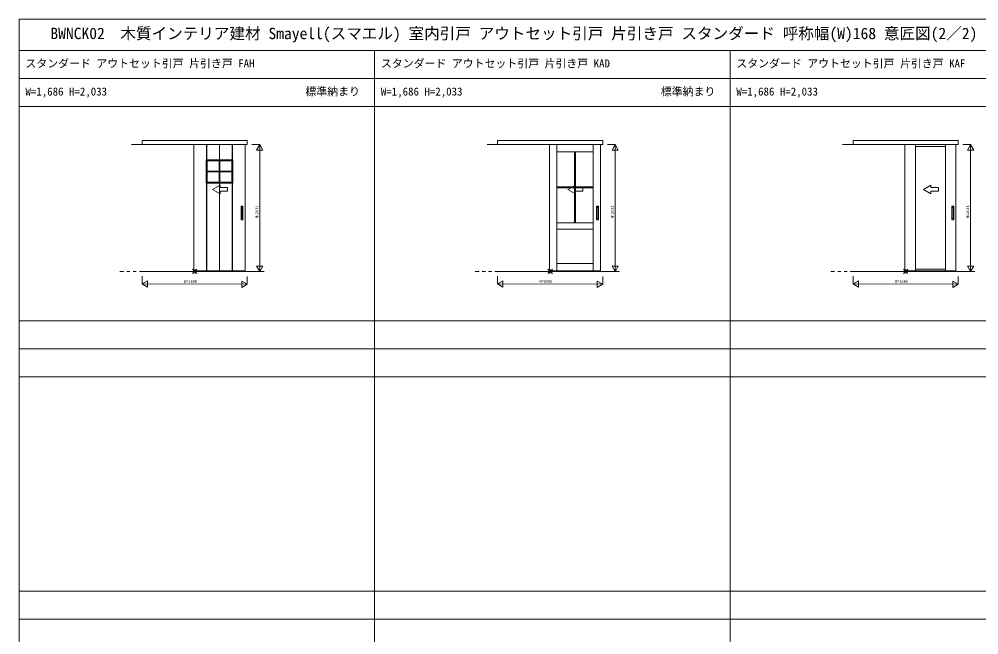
# Model space of a CAD drawing. Units: millimetres, scale not verified. Extents: x -14341 to 14341, y -10000 to 10000.
# Drawn here: x -14341 to 1048, y 130 to 10000 of the extents above; entities that cross this region are included whole.
import ezdxf
from ezdxf.enums import TextEntityAlignment as Align

# ---------------------------------------------------------------- set-up
doc = ezdxf.new("R2010")
doc.units = ezdxf.units.MM
doc.header["$LTSCALE"] = 50
doc.linetypes.add('USER2', pattern=[15, 10, -1, 1, -1, 1, -1])
doc.linetypes.add('USER3', pattern=[4, 3, -1])
doc.layers.add('0-0_0', color=7, linetype='Continuous')
for name, color, linetype, lineweight in [('0-1_YKK_F1', 7, 'Continuous', 18), ('0-2_YKK_A1', 4, 'Continuous', 18), ('0-3_YKK_N1', 2, 'Continuous', 18), ('0-8_YKK_IN', 1, 'Continuous', 18)]:
    doc.layers.add(name, color=color, linetype=linetype, lineweight=lineweight)
doc.styles.add('ＭＳ ゴシック', font='')
doc.styles.get('ＭＳ ゴシック').set_extended_font_data('MS Gothic')

msp = doc.modelspace()

# ---------------------------------------------------------------- linework, layer by layer
at = {"layer": '0-1_YKK_F1'}
for p, q in [((-14340.51, 10000), (14340.51, 10000)), ((-14340.51, -10000), (-14340.51, 10000)), ((-14340.51, 9500), (14159.49, 9500)), ((-8640.51, -10000), (-8640.51, 9500)), ((-2940.51, -10000), (-2940.51, 9500)), ((-14340.51, 9050), (14159.49, 9050)), ((-14340.51, 8600), (14159.49, 8600)), ((-14340.51, 5165), (14159.49, 5165)), ((-14340.51, 4715), (14159.49, 4715)), ((-14340.51, 4265), (14159.49, 4265)), ((-14340.51, 830), (14159.49, 830)), ((-14340.51, 380), (14159.49, 380))]:
    msp.add_line(p, q, dxfattribs=at)
at = {"layer": '0-2_YKK_A1'}
for p, q in [((-12368.86, 7988.5), (-12368.86, 8053.5)), ((-12368.86, 7988.5), (-12368.86, 8053.5)), ((-6668.86, 7988.5), (-6668.86, 8053.5)), ((-6668.86, 7988.5), (-6668.86, 8053.5)), ((-968.86, 7988.5), (-968.86, 8053.5)), ((-968.86, 7988.5), (-968.86, 8053.5)), ((-12379.45, 7988.5), (-12537.7, 7988.5)), ((-12379.45, 7988.5), (-12537.7, 7988.5)), ((-12368.86, 7988.5), (-10682.86, 7988.5)), ((-12368.86, 7988.5), (-10682.86, 7988.5)), ((-11537.86, 7993.5), (-11537.86, 5974.5)), ((-11537.86, 7993.5), (-11522.86, 7993.5)), ((-11537.86, 5964.5), (-11537.86, 7993.5)), ((-11334.86, 7993.5), (-11334.86, 7743.5)), ((-11330.86, 7993.5), (-11330.86, 7743.5)), ((-11129.86, 7993.5), (-11129.86, 7743.5)), ((-11125.86, 7993.5), (-11125.86, 7743.5)), ((-10924.86, 7993.5), (-10924.86, 7743.5)), ((-10920.86, 7993.5), (-10920.86, 7743.5)), ((-10717.86, 7993.5), (-10717.86, 5968.5)), ((-10717.86, 5964.5), (-10717.86, 7993.5)), ((-6679.45, 7988.5), (-6837.7, 7988.5)), ((-6679.45, 7988.5), (-6837.7, 7988.5)), ((-6668.86, 7988.5), (-4982.86, 7988.5)), ((-6668.86, 7988.5), (-4982.86, 7988.5)), ((-5837.86, 7993.5), (-5837.86, 5974.5)), ((-5837.86, 7993.5), (-5822.86, 7993.5)), ((-5837.86, 5964.5), (-5837.86, 7993.5)), ((-5717.86, 5964.5), (-5717.86, 7993.5)), ((-5717.86, 7993.5), (-5717.86, 7873.5)), ((-5137.86, 7993.5), (-5137.86, 5964.5)), ((-5017.86, 7993.5), (-5017.86, 5968.5)), ((-5017.86, 5964.5), (-5017.86, 7993.5)), ((-979.45, 7988.5), (-1137.7, 7988.5)), ((-979.45, 7988.5), (-1137.7, 7988.5)), ((-968.86, 7988.5), (717.14, 7988.5)), ((-968.86, 7988.5), (717.14, 7988.5)), ((-137.86, 7993.5), (-137.86, 5974.5)), ((-137.86, 7993.5), (-122.86, 7993.5)), ((-137.86, 5964.5), (-137.86, 7993.5)), ((32.14, 5964.5), (32.14, 7993.5)), ((32.14, 7993.5), (32.14, 7957.5)), ((512.14, 7993.5), (512.14, 5964.5)), ((682.14, 7993.5), (682.14, 5968.5)), ((682.14, 5964.5), (682.14, 7993.5)), ((-11323.86, 7727.5), (-11339.86, 7743.5)), ((-11135.36, 7727.5), (-11135.36, 7388.5)), ((-11120.36, 7727.5), (-11120.36, 7388.5)), ((-10931.86, 7727.5), (-10915.86, 7743.5)), ((-11323.86, 7565.5), (-11135.36, 7565.5)), ((-11323.86, 7550.5), (-11135.36, 7550.5)), ((-11120.36, 7565.5), (-10931.86, 7565.5)), ((-11120.36, 7550.5), (-10931.86, 7550.5)), ((-11323.86, 7388.5), (-11339.86, 7372.5)), ((-10931.86, 7388.5), (-10915.86, 7372.5)), ((-11334.86, 7372.5), (-11334.86, 5964.5)), ((-11330.86, 7372.5), (-11330.86, 5964.5)), ((-11239.86, 7270.86), (-11119.86, 7340.15)), ((-11239.86, 7270.86), (-11119.86, 7340.15)), ((-11239.86, 7270.86), (-11119.86, 7201.58)), ((-11239.86, 7270.86), (-11119.86, 7201.58)), ((-11129.86, 7372.5), (-11129.86, 5964.5)), ((-11125.86, 7372.5), (-11125.86, 5964.5)), ((-11119.86, 7300.86), (-11119.86, 7340.15)), ((-11119.86, 7300.86), (-11119.86, 7340.15)), ((-11119.86, 7300.86), (-10999.86, 7300.86)), ((-11119.86, 7300.86), (-10999.86, 7300.86)), ((-11119.86, 7201.58), (-11119.86, 7240.86)), ((-10999.86, 7240.86), (-11119.86, 7240.86)), ((-11119.86, 7201.58), (-11119.86, 7240.86)), ((-10999.86, 7240.86), (-11119.86, 7240.86)), ((-10999.86, 7300.86), (-10999.86, 7240.86)), ((-10999.86, 7300.86), (-10999.86, 7240.86)), ((-10924.86, 7372.5), (-10924.86, 5964.5)), ((-10920.86, 7372.5), (-10920.86, 5964.5)), ((-5539.86, 7270.86), (-5419.86, 7340.15)), ((-5539.86, 7270.86), (-5419.86, 7340.15)), ((-5539.86, 7270.86), (-5419.86, 7201.58)), ((-5539.86, 7270.86), (-5419.86, 7201.58)), ((-5419.86, 7300.86), (-5419.86, 7340.15)), ((-5419.86, 7300.86), (-5419.86, 7340.15)), ((-5419.86, 7300.86), (-5299.86, 7300.86)), ((-5419.86, 7300.86), (-5299.86, 7300.86)), ((-5419.86, 7201.58), (-5419.86, 7240.86)), ((-5299.86, 7240.86), (-5419.86, 7240.86)), ((-5419.86, 7201.58), (-5419.86, 7240.86)), ((-5299.86, 7240.86), (-5419.86, 7240.86)), ((-5299.86, 7300.86), (-5299.86, 7240.86)), ((-5299.86, 7300.86), (-5299.86, 7240.86)), ((160.14, 7270.86), (280.14, 7340.15)), ((160.14, 7270.86), (280.14, 7340.15)), ((160.14, 7270.86), (280.14, 7201.58)), ((160.14, 7270.86), (280.14, 7201.58)), ((280.14, 7300.86), (280.14, 7340.15)), ((280.14, 7300.86), (280.14, 7340.15)), ((280.14, 7300.86), (400.14, 7300.86)), ((280.14, 7300.86), (400.14, 7300.86)), ((280.14, 7201.58), (280.14, 7240.86)), ((400.14, 7240.86), (280.14, 7240.86)), ((280.14, 7201.58), (280.14, 7240.86)), ((400.14, 7240.86), (280.14, 7240.86)), ((400.14, 7300.86), (400.14, 7240.86)), ((400.14, 7300.86), (400.14, 7240.86)), ((-10782.86, 7003.5), (-10782.86, 6785.5)), ((-10753.86, 7004.5), (-10781.86, 7004.5)), ((-10777.86, 6983.5), (-10777.86, 6805.5)), ((-10758.86, 6984.5), (-10776.86, 6984.5)), ((-10757.86, 6983.5), (-10757.86, 6805.5)), ((-10752.86, 7003.5), (-10752.86, 6785.5)), ((-5082.86, 7003.5), (-5082.86, 6785.5)), ((-5053.86, 7004.5), (-5081.86, 7004.5)), ((-5077.86, 6983.5), (-5077.86, 6805.5)), ((-5058.86, 6984.5), (-5076.86, 6984.5)), ((-5057.86, 6983.5), (-5057.86, 6805.5)), ((-5052.86, 7003.5), (-5052.86, 6785.5)), ((617.14, 7003.5), (617.14, 6785.5)), ((646.14, 7004.5), (618.14, 7004.5)), ((622.14, 6983.5), (622.14, 6805.5)), ((641.14, 6984.5), (623.14, 6984.5)), ((642.14, 6983.5), (642.14, 6805.5)), ((647.14, 7003.5), (647.14, 6785.5)), ((-10753.86, 6784.5), (-10781.86, 6784.5)), ((-10758.86, 6804.5), (-10776.86, 6804.5)), ((-5053.86, 6784.5), (-5081.86, 6784.5)), ((-5058.86, 6804.5), (-5076.86, 6804.5)), ((646.14, 6784.5), (618.14, 6784.5)), ((641.14, 6804.5), (623.14, 6804.5)), ((-10717.86, 5955.5), (-12333.86, 5955.5)), ((-10717.86, 5955.5), (-12333.86, 5955.5)), ((-11537.86, 5964.5), (-10732.86, 5964.5)), ((-10732.86, 5964.5), (-11512.86, 5964.5)), ((-10732.86, 5964.5), (-10718.16, 5964.5)), ((-10717.86, 5964.5), (-10732.86, 5964.5)), ((-5017.86, 5955.5), (-6633.86, 5955.5)), ((-5017.86, 5955.5), (-6633.86, 5955.5)), ((-5837.86, 5964.5), (-5032.86, 5964.5)), ((-5032.86, 5964.5), (-5812.86, 5964.5)), ((-5032.86, 5964.5), (-5018.16, 5964.5)), ((-5017.86, 5964.5), (-5032.86, 5964.5)), ((682.14, 5955.5), (-933.86, 5955.5)), ((682.14, 5955.5), (-933.86, 5955.5)), ((-137.86, 5964.5), (667.14, 5964.5)), ((667.14, 5964.5), (-112.86, 5964.5)), ((667.14, 5964.5), (681.84, 5964.5)), ((682.14, 5964.5), (667.14, 5964.5))]:
    msp.add_line(p, q, dxfattribs=at)
at = {"layer": '0-2_YKK_A1', "linetype": 'USER3'}
for p, q in [((-11537.86, 7993.5), (-10717.86, 7993.5)), ((-5837.86, 7993.5), (-5017.86, 7993.5)), ((-137.86, 7993.5), (682.14, 7993.5))]:
    msp.add_line(p, q, dxfattribs=at)
at = {"layer": '0-2_YKK_A1', "linetype": 'USER2'}
for p, q in [((-10413.71, 5955.5), (-12726.42, 5955.5)), ((-10413.71, 5955.5), (-12726.42, 5955.5)), ((-4713.71, 5955.5), (-7026.42, 5955.5)), ((-4713.71, 5955.5), (-7026.42, 5955.5)), ((986.29, 5955.5), (-1326.42, 5955.5)), ((986.29, 5955.5), (-1326.42, 5955.5))]:
    msp.add_line(p, q, dxfattribs=at)
at = {"layer": '0-2_YKK_A1'}
for points in [[(-10682.86, 7988.5), (-10682.86, 8053.5), (-12368.86, 8053.5)], [(-10682.86, 7988.5), (-10682.86, 8053.5), (-12368.86, 8053.5)], [(-4982.86, 7988.5), (-4982.86, 8053.5), (-6668.86, 8053.5)], [(-4982.86, 7988.5), (-4982.86, 8053.5), (-6668.86, 8053.5)], [(717.14, 7988.5), (717.14, 8053.5), (-968.86, 8053.5)], [(717.14, 7988.5), (717.14, 8053.5), (-968.86, 8053.5)], [(-5717.86, 7873.5), (-5137.86, 7873.5), (-5137.86, 7993.5)], [(32.14, 7957.5), (512.14, 7957.5), (512.14, 7993.5)], [(-5437.86, 7314), (-5717.86, 7314), (-5717.86, 7294), (-5437.86, 7294)], [(-5417.86, 7294), (-5137.86, 7294), (-5137.86, 7314), (-5417.86, 7314)], [(-5137.86, 5964.5), (-5137.86, 6084.5), (-5717.86, 6084.5), (-5717.86, 5964.5)], [(512.14, 5964.5), (512.14, 5991.5), (32.14, 5991.5), (32.14, 5964.5)]]:
    msp.add_lwpolyline(points, dxfattribs=at)
for points in [[(-5437.86, 7873.5), (-5437.86, 6734.5), (-5417.86, 6734.5), (-5417.86, 7873.5)], [(-11339.86, 7743.5), (-11339.86, 7372.5), (-10915.86, 7372.5), (-10915.86, 7743.5)], [(-11323.86, 7727.5), (-11323.86, 7388.5), (-10931.86, 7388.5), (-10931.86, 7727.5)], [(-5717.86, 6634.5), (-5137.86, 6634.5), (-5137.86, 6734.5), (-5717.86, 6734.5)]]:
    msp.add_lwpolyline(points, close=True, dxfattribs=at)
for centre, start, end in [((-10781.86, 7003.5), 90, 180), ((-10776.86, 6983.5), 90, 180), ((-10758.86, 6983.5), 0, 90), ((-10753.86, 7003.5), 0, 90), ((-5081.86, 7003.5), 90, 180), ((-5076.86, 6983.5), 90, 180), ((-5058.86, 6983.5), 0, 90), ((-5053.86, 7003.5), 0, 90), ((618.14, 7003.5), 90, 180), ((623.14, 6983.5), 90, 180), ((641.14, 6983.5), 0, 90), ((646.14, 7003.5), 0, 90), ((-10781.86, 6785.5), 180, 270), ((-10776.86, 6805.5), 180, 270), ((-10758.86, 6805.5), 270, 0), ((-10753.86, 6785.5), 270, 0), ((-5081.86, 6785.5), 180, 270), ((-5076.86, 6805.5), 180, 270), ((-5058.86, 6805.5), 270, 0), ((-5053.86, 6785.5), 270, 0), ((618.14, 6785.5), 180, 270), ((623.14, 6805.5), 180, 270), ((641.14, 6805.5), 270, 0), ((646.14, 6785.5), 270, 0)]:
    msp.add_arc(centre, 1, start, end, dxfattribs=at)
at = {"layer": '0-3_YKK_N1'}
for p, q in [((-10607.86, 7988.5), (-10482.86, 7988.5)), ((-10532.86, 7901.9), (-10432.86, 7901.9)), ((-10482.86, 7988.5), (-10482.86, 5955.5)), ((-4907.86, 7988.5), (-4782.86, 7988.5)), ((-4832.86, 7901.9), (-4732.86, 7901.9)), ((-4782.86, 7988.5), (-4782.86, 5955.5)), ((792.14, 7988.5), (917.14, 7988.5)), ((867.14, 7901.9), (967.14, 7901.9)), ((917.14, 7988.5), (917.14, 5955.5)), ((-10532.86, 6042.1), (-10432.86, 6042.1)), ((-4832.86, 6042.1), (-4732.86, 6042.1)), ((867.14, 6042.1), (967.14, 6042.1)), ((-10682.86, 5874.5), (-10682.86, 5749.5)), ((-10607.86, 5955.5), (-10482.86, 5955.5)), ((-4982.86, 5874.5), (-4982.86, 5749.5)), ((-4907.86, 5955.5), (-4782.86, 5955.5)), ((717.14, 5874.5), (717.14, 5749.5)), ((792.14, 5955.5), (917.14, 5955.5)), ((-12368.86, 5755.5), (-12282.26, 5805.5)), ((-12368.86, 5755.5), (-12282.26, 5705.5)), ((-12282.26, 5805.5), (-12282.26, 5705.5)), ((-10769.47, 5799.5), (-10682.86, 5749.5)), ((-6668.86, 5755.5), (-6582.26, 5805.5)), ((-6668.86, 5755.5), (-6582.26, 5705.5)), ((-6582.26, 5805.5), (-6582.26, 5705.5)), ((-5069.47, 5799.5), (-4982.86, 5749.5)), ((-968.86, 5755.5), (-882.26, 5805.5)), ((-968.86, 5755.5), (-882.26, 5705.5)), ((-882.26, 5805.5), (-882.26, 5705.5)), ((630.53, 5799.5), (717.14, 5749.5))]:
    msp.add_line(p, q, dxfattribs=at)
for points in [[(-10532.86, 7901.9), (-10482.86, 7988.5), (-10432.86, 7901.9)], [(-4832.86, 7901.9), (-4782.86, 7988.5), (-4732.86, 7901.9)], [(867.14, 7901.9), (917.14, 7988.5), (967.14, 7901.9)], [(-10532.86, 6042.1), (-10482.86, 5955.5), (-10432.86, 6042.1)], [(-4832.86, 6042.1), (-4782.86, 5955.5), (-4732.86, 6042.1)], [(867.14, 6042.1), (917.14, 5955.5), (967.14, 6042.1)], [(-12368.86, 5880.5), (-12368.86, 5755.5), (-10682.86, 5749.5)], [(-6668.86, 5880.5), (-6668.86, 5755.5), (-4982.86, 5749.5)], [(-968.86, 5880.5), (-968.86, 5755.5), (717.14, 5749.5)], [(-10769.47, 5799.5), (-10769.47, 5699.5), (-10682.86, 5749.5)], [(-5069.47, 5799.5), (-5069.47, 5699.5), (-4982.86, 5749.5)], [(630.53, 5799.5), (630.53, 5699.5), (717.14, 5749.5)]]:
    msp.add_lwpolyline(points, dxfattribs=at)
at = {"layer": '0-8_YKK_IN'}
for p, q in [((-11561.22, 5920.14), (-11490.51, 5990.86)), ((-11561.22, 5990.86), (-11490.51, 5920.14)), ((-5861.22, 5920.14), (-5790.51, 5990.86)), ((-5861.22, 5990.86), (-5790.51, 5920.14)), ((-161.22, 5920.14), (-90.51, 5990.86)), ((-161.22, 5990.86), (-90.51, 5920.14))]:
    msp.add_line(p, q, dxfattribs=at)
for centre in [(-11525.86, 5955.5), (-5825.86, 5955.5), (-125.86, 5955.5)]:
    msp.add_circle(centre, 25, dxfattribs=at)

# ---------------------------------------------------------------- texts
at = {"layer": '0-0_0', "style": 'ＭＳ ゴシック'}
for s, height, p in [('BWNCK02  木質インテリア建材 Smayell(スマエル) 室内引戸 アウトセット引戸 片引き戸 スタンダード 呼称幅(W)168 意匠図(2／2)', 183.3, (-13840.51, 9625)), ('スタンダード アウトセット引戸 片引き戸 FAH', 128.3, (-14240.51, 9187.5)), ('スタンダード アウトセット引戸 片引き戸 KAD', 128.3, (-8540.51, 9187.5)), ('スタンダード アウトセット引戸 片引き戸 KAF', 128.3, (-2840.51, 9187.5)), ('W=1,686 H=2,033', 128.3, (-14240.51, 8737.5)), ('標準納まり', 128.3, (-9751.51, 8737.5)), ('W=1,686 H=2,033', 128.3, (-8540.51, 8737.5)), ('標準納まり', 128.3, (-4051.51, 8737.5)), ('W=1,686 H=2,033', 128.3, (-2840.51, 8737.5))]:
    msp.add_text(s, height=height, dxfattribs=at).set_placement(p, align=Align.BOTTOM_LEFT)
at = {"layer": '0-3_YKK_N1', "color": 7, "style": 'ＭＳ ゴシック'}
for p in [(-10494.86, 6807), (-4794.86, 6807), (905.14, 6807)]:
    msp.add_text('H=2033', height=43.99, rotation=90, dxfattribs=at).set_placement(p, align=Align.BOTTOM_LEFT)
for p in [(-11695.86, 5761.5), (-5995.86, 5761.5), (-295.86, 5761.5)]:
    msp.add_text('W=1686', height=43.99, dxfattribs=at).set_placement(p, align=Align.BOTTOM_LEFT)

doc.saveas('drawing.dxf')
